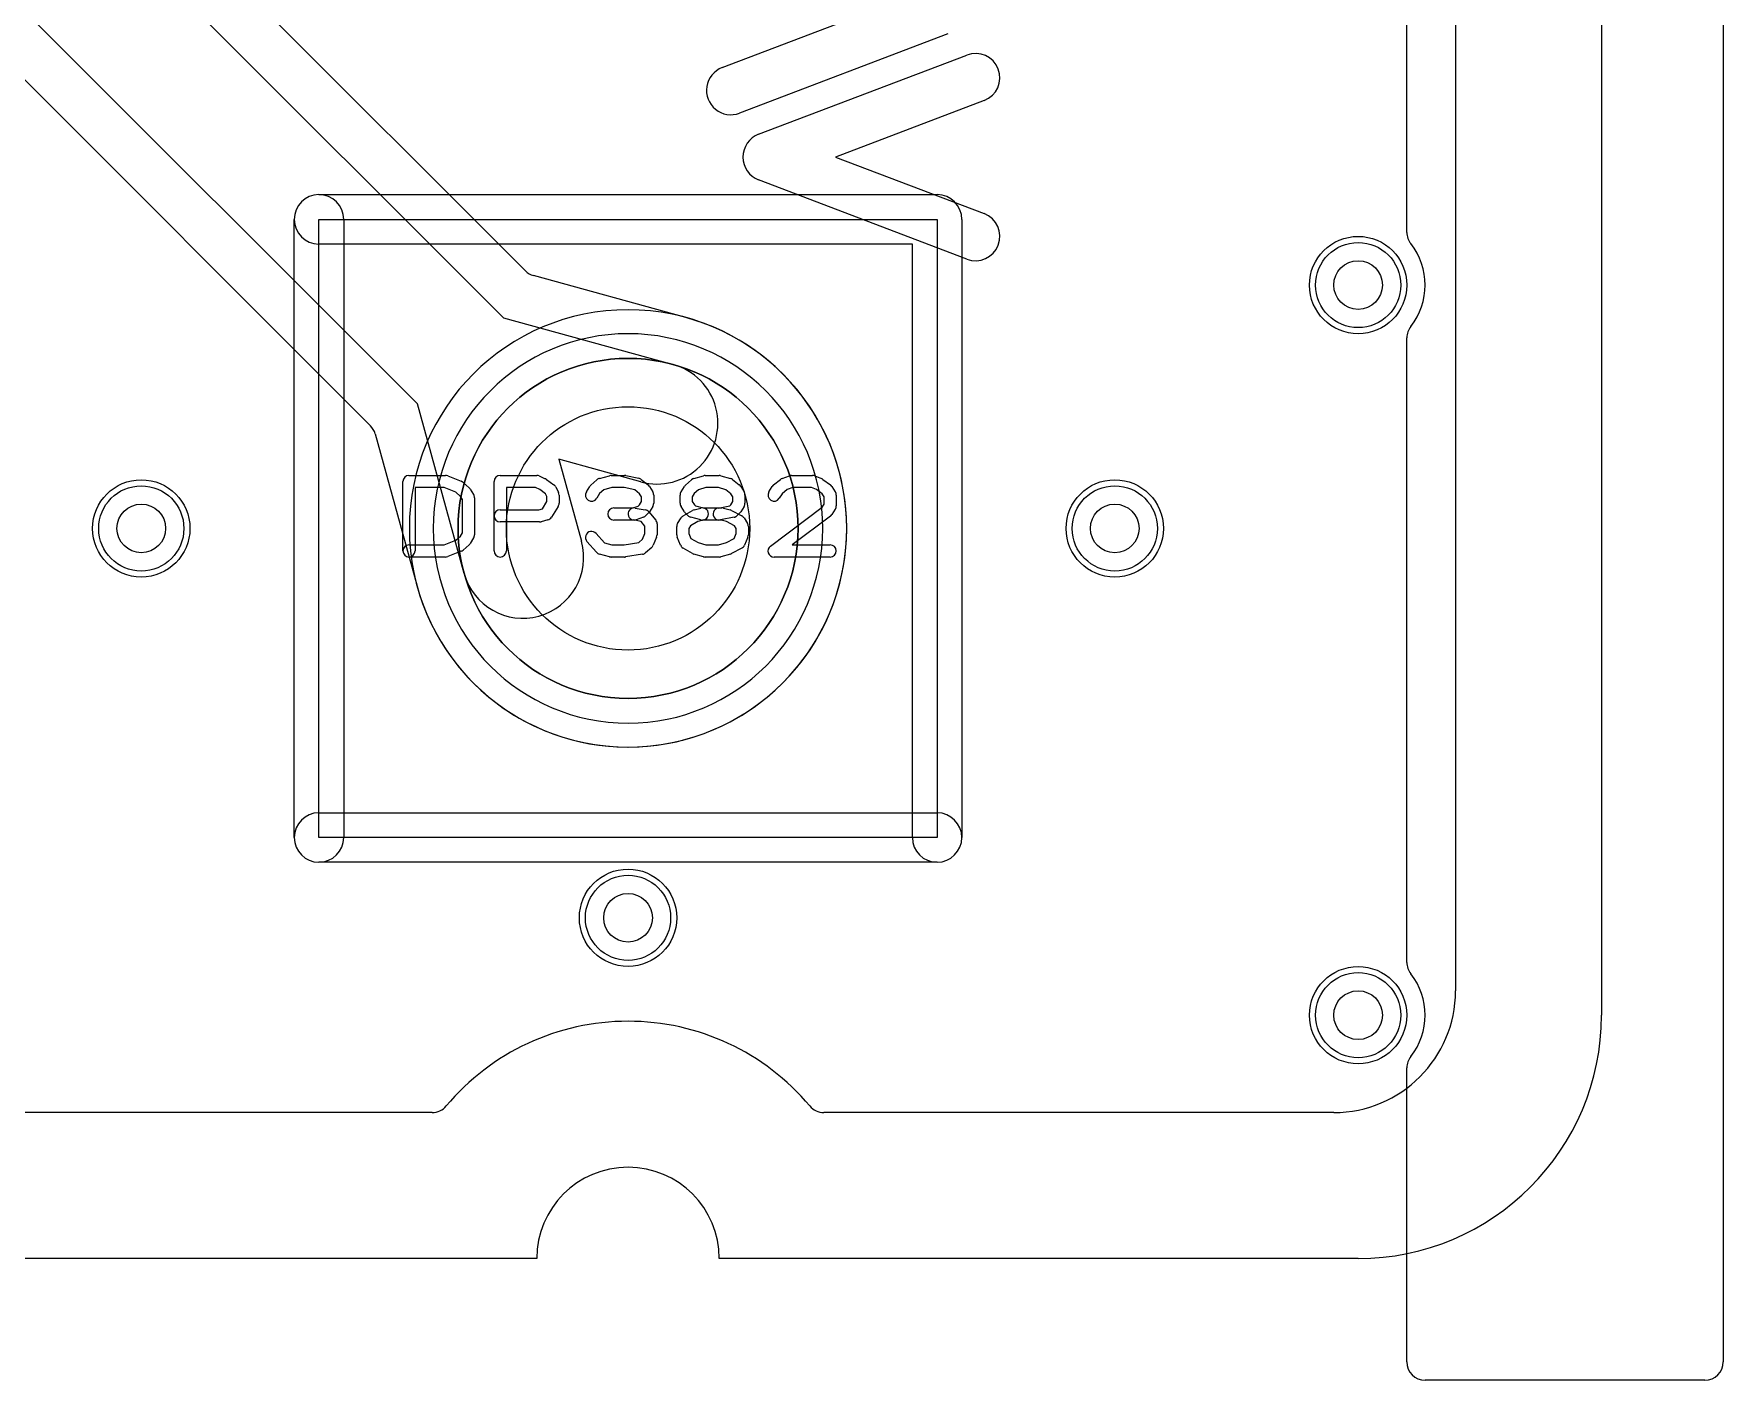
# Model space of a CAD drawing. Extents: x 0 to 20.5, y -0.5 to 20.
# Drawn here: x 13.56 to 20.5, y -0.5 to 5.03 of the extents above; entities that cross this region are included whole.
import ezdxf

# ---------------------------------------------------------------- set-up
doc = ezdxf.new("R2010")
doc.units = 0
for name, color, linetype in [('Hole', 1, 'CONTINUOUS'), ('L1', 3, 'CONTINUOUS'), ('L2', 3, 'CONTINUOUS'), ('L3', 3, 'CONTINUOUS'), ('L4', 3, 'CONTINUOUS'), ('Outline', 7, 'CONTINUOUS'), ('PartsArea-A', 111, 'CONTINUOUS'), ('PartsArea-B', 111, 'CONTINUOUS'), ('PartsSilk-A', 221, 'CONTINUOUS'), ('PartsSilk-B', 221, 'CONTINUOUS'), ('Resist-A', 2, 'CONTINUOUS'), ('Resist-B', 2, 'CONTINUOUS'), ('Silk-A', 140, 'CONTINUOUS'), ('Silk-B', 140, 'CONTINUOUS')]:
    doc.layers.add(name, color=color, linetype=linetype)

msp = doc.modelspace()

# ---------------------------------------------------------------- linework, layer by layer
at = {"layer": 'Hole'}
for centre, radius in [((19, 4), 0.1), ((16, 3), 0.5), ((14, 3), 0.1), ((18, 3), 0.1), ((16, 1.4), 0.1), ((19, 1), 0.1)]:
    msp.add_circle(centre, radius, dxfattribs=at)
at = {"layer": 'L1'}
for p, q in [((19.4, 14.53825), (19.4, 1.1)), ((15.19571, 0.6), (4.80429, 0.6)), ((18.9, 0.6), (16.80429, 0.6))]:
    msp.add_line(p, q, dxfattribs=at)
for centre, radius in [((19, 4), 0.2), ((16, 3), 0.6985), ((14, 3), 0.2), ((18, 3), 0.2), ((16, 1.4), 0.2), ((19, 1), 0.2)]:
    msp.add_circle(centre, radius, dxfattribs=at)
for centre, radius, start, end in [((16, 3), 0.89854, 90, -90), ((16, 3), 0.89854, -90, 90), ((18.9, 1.1), 0.5, -90, 0), ((16, 0), 0.975, 40.004809, 139.995191), ((15.19571, 0.675), 0.075, -90, -40.008032), ((16.80429, 0.675), 0.075, -139.991968, -90)]:
    msp.add_arc(centre, radius, start, end, dxfattribs=at)
at = {"layer": 'L2'}
for p, q in [((19.4, 14.53825), (19.4, 1.1)), ((15.19571, 0.6), (4.80429, 0.6)), ((18.9, 0.6), (16.80429, 0.6))]:
    msp.add_line(p, q, dxfattribs=at)
for centre in [(19, 4), (14, 3), (18, 3), (16, 1.4), (19, 1)]:
    msp.add_circle(centre, 0.2, dxfattribs=at)
for centre, radius, start, end in [((16, 3), 0.80004, 90, -90), ((16, 3), 0.80004, -90, 90), ((18.9, 1.1), 0.5, -90, 0), ((16, 0), 0.975, 40.004809, 139.995191), ((15.19571, 0.675), 0.075, -90, -40.008032), ((16.80429, 0.675), 0.075, -139.991968, -90)]:
    msp.add_arc(centre, radius, start, end, dxfattribs=at)
at = {"layer": 'L3'}
for p, q in [((19.4, 14.53825), (19.4, 1.1)), ((15.19571, 0.6), (4.80429, 0.6)), ((18.9, 0.6), (16.80429, 0.6))]:
    msp.add_line(p, q, dxfattribs=at)
for centre in [(19, 4), (14, 3), (18, 3), (16, 1.4), (19, 1)]:
    msp.add_circle(centre, 0.2, dxfattribs=at)
for centre, radius, start, end in [((16, 3), 0.80004, 90, -90), ((16, 3), 0.80004, -90, 90), ((18.9, 1.1), 0.5, -90, 0), ((16, 0), 0.975, 40.004809, 139.995191), ((15.19571, 0.675), 0.075, -90, -40.008032), ((16.80429, 0.675), 0.075, -139.991968, -90)]:
    msp.add_arc(centre, radius, start, end, dxfattribs=at)
at = {"layer": 'L4'}
for p, q in [((19.4, 14.53825), (19.4, 1.1)), ((15.57806, 4.0584), (5.95402, 13.68244)), ((6.12212, 12.24142), (14.9416, 3.42194)), ((10.67363, 8.67993), (15.48799, 3.86557)), ((15.13443, 3.51201), (10.32007, 8.32637)), ((16.23742, 3.8666), (15.61116, 4.03913)), ((15.48799, 3.86557), (16.18551, 3.67341)), ((15.32659, 2.81449), (15.13443, 3.51201)), ((14.96087, 3.38884), (15.13342, 2.76249)), ((16.05271, 3.19137), (15.71582, 3.28418)), ((15.71582, 3.28418), (15.80863, 2.94729)), ((15.19571, 0.6), (4.80429, 0.6)), ((18.9, 0.6), (16.80429, 0.6))]:
    msp.add_line(p, q, dxfattribs=at)
for centre, radius in [((19, 4), 0.2), ((16, 3), 0.6985), ((14, 3), 0.2), ((18, 3), 0.2), ((16, 1.4), 0.2), ((19, 1), 0.2)]:
    msp.add_circle(centre, radius, dxfattribs=at)
for centre, radius, start, end in [((15.63107, 4.11141), 0.07497, -135, -105.400568), ((16, 3), 0.89854, -164.667033, 74.672904), ((16.25733, 3.93888), 0.07497, -105.400568, -105.330194), ((16.11911, 3.43239), 0.25, -105.402658, 74.59786), ((14.88859, 3.36893), 0.07497, 15.400568, 45), ((15.56761, 2.88089), 0.25, -164.597342, 15.40214), ((15.06114, 2.74258), 0.07497, 15.330194, 15.400568), ((18.9, 1.1), 0.5, -90, 0), ((16, 0), 0.975, 40.004809, 139.995191), ((15.19571, 0.675), 0.075, -90, -40.008032), ((16.80429, 0.675), 0.075, -139.991968, -90)]:
    msp.add_arc(centre, radius, start, end, dxfattribs=at)
at = {"layer": 'Outline'}
for p, q in [((20, 15), (20, 1)), ((15.625, 0), (4.375, 0)), ((19, 0), (16.375, 0))]:
    msp.add_line(p, q, dxfattribs=at)
for centre, radius, start, end in [((19, 1), 1, -90, 0), ((16, 0), 0.375, 0, 180)]:
    msp.add_arc(centre, radius, start, end, dxfattribs=at)
at = {"layer": 'PartsArea-A'}
for p, q in [((14.73, 4.27), (17.27, 4.27)), ((14.73, 1.73), (14.73, 4.27)), ((17.27, 4.27), (17.27, 1.73)), ((17.27, 1.73), (14.73, 1.73))]:
    msp.add_line(p, q, dxfattribs=at)
at = {"layer": 'PartsArea-B'}
for start, end in [(0, 180), (180, 0)]:
    msp.add_arc((16, 3), 0.6985, start, end, dxfattribs=at)
at = {"layer": 'PartsSilk-A'}
for p, q in [((16.38662, 4.89345), (16.99688, 5.12593)), ((17.31338, 5.03248), (16.45782, 4.70655)), ((14.73, 4.3716), (17.27, 4.3716)), ((14.6284, 1.73), (14.6284, 4.27)), ((14.8316, 4.27), (14.8316, 1.73)), ((17.3716, 4.27), (17.3716, 1.73)), ((17.1684, 4.1684), (14.73, 4.1684)), ((17.1684, 1.73), (17.1684, 4.1684)), ((15.1, 3.21759), (15.25, 3.21759)), ((15.25928, 3.2158), (15.31484, 3.19358)), ((15.475, 3.21759), (15.625, 3.21759)), ((15.63515, 3.21544), (15.66015, 3.20433)), ((15.6647, 3.2017), (15.69526, 3.17948)), ((15.84728, 3.17795), (15.87228, 3.20017)), ((15.88245, 3.20564), (15.92412, 3.21675)), ((15.93056, 3.21759), (15.98611, 3.21759)), ((15.99126, 3.21705), (16.04404, 3.20594)), ((16.05451, 3.201), (16.08229, 3.17878)), ((16.23617, 3.17795), (16.26117, 3.20017)), ((16.27091, 3.20552), (16.3098, 3.21663)), ((16.31667, 3.21759), (16.375, 3.21759)), ((16.38187, 3.21663), (16.42076, 3.20552)), ((16.42951, 3.201), (16.45729, 3.17878)), ((16.59827, 3.17878), (16.62605, 3.201)), ((16.63313, 3.20497), (16.66368, 3.21608)), ((16.67222, 3.21759), (16.75833, 3.21759)), ((16.76761, 3.2158), (16.79539, 3.20469)), ((16.80081, 3.2017), (16.83137, 3.17948)), ((15.075, 2.90741), (15.075, 3.19259)), ((15.24519, 3.16759), (15.125, 3.16759)), ((15.125, 3.16759), (15.125, 2.90741)), ((15.29222, 3.14878), (15.24519, 3.16759)), ((15.31126, 3.13185), (15.29222, 3.14878)), ((15.31944, 3.11876), (15.31126, 3.13185)), ((15.32217, 3.18906), (15.34717, 3.16684)), ((15.35176, 3.16139), (15.36564, 3.13917)), ((15.36944, 3.12593), (15.36944, 2.97407)), ((15.45, 2.90741), (15.45, 3.19259)), ((15.6197, 3.16759), (15.5, 3.16759)), ((15.5, 3.16759), (15.5, 2.90741)), ((15.63743, 3.15971), (15.6197, 3.16759)), ((15.66093, 3.14263), (15.63743, 3.15971)), ((15.66667, 3.13114), (15.66093, 3.14263)), ((15.66667, 3.11087), (15.66667, 3.13114)), ((15.70292, 3.17044), (15.71403, 3.14822)), ((15.71667, 3.13704), (15.71667, 3.1037)), ((15.8288, 3.15029), (15.84269, 3.17251)), ((15.88318, 3.14296), (15.8712, 3.12379)), ((15.90106, 3.15885), (15.88318, 3.14296)), ((15.93384, 3.16759), (15.90106, 3.15885)), ((15.98351, 3.16759), (15.93384, 3.16759)), ((16.02792, 3.15824), (15.98351, 3.16759)), ((16.04773, 3.1424), (16.02792, 3.15824)), ((16.05556, 3.12987), (16.04773, 3.1424)), ((16.05556, 3.11087), (16.05556, 3.12987)), ((16.08787, 3.17251), (16.10176, 3.15029)), ((16.10556, 3.13704), (16.10556, 3.1037)), ((16.21389, 3.1037), (16.21389, 3.13704)), ((16.21769, 3.15029), (16.23158, 3.17251)), ((16.27207, 3.14296), (16.26389, 3.12987)), ((16.26389, 3.12987), (16.26389, 3.11087)), ((16.29013, 3.15901), (16.27207, 3.14296)), ((16.32017, 3.16759), (16.29013, 3.15901)), ((16.3715, 3.16759), (16.32017, 3.16759)), ((16.4022, 3.15882), (16.3715, 3.16759)), ((16.42273, 3.1424), (16.4022, 3.15882)), ((16.43056, 3.12987), (16.42273, 3.1424)), ((16.43056, 3.11087), (16.43056, 3.12987)), ((16.46287, 3.17251), (16.47676, 3.15029)), ((16.48056, 3.13704), (16.48056, 3.1037)), ((16.5788, 3.15029), (16.59269, 3.17251)), ((16.63283, 3.1424), (16.6212, 3.12379)), ((16.65408, 3.15939), (16.63283, 3.1424)), ((16.67662, 3.16759), (16.65408, 3.15939)), ((16.75352, 3.16759), (16.67662, 3.16759)), ((16.77393, 3.15943), (16.75352, 3.16759)), ((16.79804, 3.14189), (16.77393, 3.15943)), ((16.80556, 3.12987), (16.79804, 3.14189)), ((16.80556, 3.09976), (16.80556, 3.12987)), ((16.83787, 3.17251), (16.85176, 3.15029)), ((16.85556, 3.13704), (16.85556, 3.09259)), ((15.31944, 2.98124), (15.31944, 3.11876)), ((15.475, 3.07685), (15.63283, 3.07685)), ((15.63283, 3.07685), (15.64792, 3.08087)), ((15.64792, 3.08087), (15.66667, 3.11087)), ((15.71287, 3.09045), (15.68509, 3.04601)), ((15.94167, 3.08426), (16.0206, 3.08426)), ((16.0206, 3.08426), (16.0418, 3.09197)), ((16.02938, 3.08387), (16.07105, 3.07646)), ((16.0418, 3.09197), (16.04698, 3.09715)), ((16.04698, 3.09715), (16.05556, 3.11087)), ((16.08435, 3.0638), (16.07324, 3.05269)), ((16.08588, 3.06785), (16.11365, 3.03452)), ((16.10176, 3.09045), (16.08787, 3.06823)), ((16.23158, 3.06823), (16.21769, 3.09045)), ((16.22649, 3.05134), (16.26538, 3.07356)), ((16.24621, 3.05269), (16.2351, 3.0638)), ((16.26389, 3.11087), (16.27247, 3.09715)), ((16.27134, 3.07601), (16.29912, 3.08342)), ((16.27247, 3.09715), (16.27682, 3.0928)), ((16.27682, 3.0928), (16.30884, 3.08426)), ((16.30884, 3.08426), (16.38611, 3.08426)), ((16.3701, 3.08377), (16.41824, 3.0934)), ((16.39255, 3.08342), (16.42033, 3.07601)), ((16.41824, 3.0934), (16.42198, 3.09715)), ((16.42198, 3.09715), (16.43056, 3.11087)), ((16.42565, 3.07391), (16.46732, 3.05169)), ((16.45935, 3.0638), (16.44824, 3.05269)), ((16.47676, 3.09045), (16.46287, 3.06823)), ((16.58497, 2.92739), (16.79793, 3.08756)), ((16.79793, 3.08756), (16.80556, 3.09976)), ((16.85176, 3.07934), (16.83787, 3.05712)), ((15.63611, 3.02685), (15.475, 3.02685)), ((15.67033, 3.0351), (15.64255, 3.02769)), ((16.025, 3.03426), (15.94167, 3.03426)), ((16.05331, 3.02883), (16.02062, 3.03465)), ((16.0641, 3.04687), (16.03354, 3.03576)), ((16.06944, 3.00947), (16.05331, 3.02883)), ((16.06944, 2.97907), (16.06944, 3.00947)), ((16.11944, 3.01852), (16.11944, 2.97407)), ((16.2, 2.97407), (16.2, 3.00741)), ((16.2038, 3.02066), (16.21769, 3.04288)), ((16.25675, 3.01104), (16.25, 3.00024)), ((16.25, 3.00024), (16.25, 2.97907)), ((16.28736, 3.02853), (16.25675, 3.01104)), ((16.29912, 3.0351), (16.25745, 3.04621)), ((16.312, 3.0351), (16.28736, 3.02853)), ((16.38283, 3.03426), (16.30556, 3.03426)), ((16.43546, 3.04586), (16.3799, 3.03475)), ((16.40467, 3.02844), (16.38283, 3.03426)), ((16.4379, 3.01072), (16.40467, 3.02844)), ((16.44444, 3.00024), (16.4379, 3.01072)), ((16.44444, 2.97907), (16.44444, 3.00024)), ((16.47676, 3.04287), (16.49064, 3.02065)), ((16.49444, 3.00741), (16.49444, 2.97407)), ((16.8317, 3.05039), (16.67483, 2.93241)), ((15.1, 2.93241), (15.24519, 2.93241)), ((15.24519, 2.93241), (15.29222, 2.95122)), ((15.29222, 2.95122), (15.31126, 2.96815)), ((15.31126, 2.96815), (15.31944, 2.98124)), ((15.34717, 2.93316), (15.32217, 2.91094)), ((15.36564, 2.96083), (15.35176, 2.93861)), ((15.87008, 2.90206), (15.83119, 2.9465)), ((15.86881, 2.97942), (15.90269, 2.94071)), ((15.90269, 2.94071), (15.93384, 2.93241)), ((15.93384, 2.93241), (15.98412, 2.93241)), ((15.98412, 2.93241), (16.04441, 2.94205)), ((16.04441, 2.94205), (16.05968, 2.95563)), ((16.05968, 2.95563), (16.06944, 2.97907)), ((16.09717, 2.92205), (16.07217, 2.89983)), ((16.11752, 2.96446), (16.10364, 2.93113)), ((16.21581, 2.93112), (16.20192, 2.96445)), ((16.26538, 2.89681), (16.22649, 2.91903)), ((16.25, 2.97907), (16.25869, 2.95822)), ((16.25869, 2.95822), (16.28756, 2.94173)), ((16.28756, 2.94173), (16.32017, 2.93241)), ((16.32017, 2.93241), (16.3715, 2.93241)), ((16.3715, 2.93241), (16.40447, 2.94183)), ((16.40447, 2.94183), (16.43592, 2.9586)), ((16.46732, 2.91868), (16.42565, 2.89646)), ((16.43592, 2.9586), (16.44444, 2.97907)), ((16.49252, 2.96446), (16.47864, 2.93113)), ((16.67483, 2.93241), (16.83056, 2.93241)), ((15.25, 2.88241), (15.1, 2.88241)), ((15.31484, 2.90642), (15.25928, 2.8842)), ((15.92412, 2.88325), (15.88245, 2.89436)), ((15.98611, 2.88241), (15.93056, 2.88241)), ((16.05951, 2.89383), (15.99006, 2.88272)), ((16.3098, 2.88337), (16.27091, 2.89448)), ((16.375, 2.88241), (16.31667, 2.88241)), ((16.42076, 2.89448), (16.38187, 2.88337)), ((16.83056, 2.88241), (16.6, 2.88241)), ((14.73, 1.8316), (17.27, 1.8316)), ((17.27, 1.6284), (14.73, 1.6284))]:
    msp.add_line(p, q, dxfattribs=at)
for centre, radius, start, end in [((16.42222, 4.8), 0.1, 110.854458, -69.145403), ((14.73, 4.27), 0.1016, 90, -90), ((14.73, 4.27), 0.1016, 0, 180), ((17.27, 4.27), 0.1016, 0, 90), ((15.1, 3.19259), 0.025, 90, 180), ((15.25, 3.19259), 0.025, 68.207103, 90), ((15.30556, 3.17037), 0.025, 48.372169, 68.202147), ((15.475, 3.19259), 0.025, 90, 180), ((15.625, 3.19259), 0.025, 66.049145, 90), ((15.65, 3.18148), 0.025, 53.982737, 66.039637), ((15.88889, 3.18148), 0.025, 104.925513, 131.630694), ((15.93056, 3.19259), 0.025, 90, 104.92885), ((15.98611, 3.19259), 0.025, 78.110161, 90), ((16.03889, 3.18148), 0.025, 51.333033, 78.112983), ((16.27778, 3.18148), 0.025, 105.948544, 131.62783), ((16.31667, 3.19259), 0.025, 90, 105.948544), ((16.375, 3.19259), 0.025, 74.051456, 90), ((16.41389, 3.18148), 0.025, 51.333033, 74.051456), ((16.64167, 3.18148), 0.025, 109.97919, 128.654777), ((16.67222, 3.19259), 0.025, 90, 109.984612), ((16.75833, 3.19259), 0.025, 68.207103, 90), ((16.78611, 3.18148), 0.025, 53.982737, 68.202147), ((15.33056, 3.14815), 0.025, 31.985944, 48.369306), ((15.34444, 3.12593), 0.025, 0, 31.991474), ((15.68056, 3.15926), 0.025, 26.565051, 53.979316), ((15.69167, 3.13704), 0.025, 0, 26.565051), ((15.85, 3.13704), 0.025, 147.994617, -32.010019), ((15.86389, 3.15926), 0.025, 131.627831, 147.989981), ((16.06667, 3.15926), 0.025, 32.005383, 51.345223), ((16.08056, 3.13704), 0.025, 0, 32.010019), ((16.23889, 3.13704), 0.025, 147.994617, 180), ((16.25278, 3.15926), 0.025, 131.627831, 147.994617), ((16.44167, 3.15926), 0.025, 32.005383, 51.333033), ((16.45556, 3.13704), 0.025, 0, 32.005383), ((16.6, 3.13704), 0.025, 147.994617, -32.010019), ((16.61389, 3.15926), 0.025, 128.666967, 147.989981), ((16.81667, 3.15926), 0.025, 32.005383, 53.979316), ((16.83056, 3.13704), 0.025, 0, 32.010019), ((15.475, 3.05185), 0.025, 90, -90), ((15.69167, 3.1037), 0.025, -32.005383, 0), ((15.94167, 3.05926), 0.025, 90, -90), ((16.025, 3.05926), 0.025, 79.908369, -100.083264), ((16.06667, 3.05185), 0.025, 39.790899, 79.916736), ((16.06667, 3.08148), 0.025, -45, -32.010019), ((16.08056, 3.1037), 0.025, -32.005383, 0), ((16.23889, 3.1037), 0.025, 180, -147.994617), ((16.25278, 3.08148), 0.025, -147.994617, -135), ((16.27778, 3.05185), 0.025, 104.925513, 119.741708), ((16.30556, 3.05926), 0.025, -75.074487, 104.935268), ((16.375, 3.05926), 0.025, 101.305437, -78.692051), ((16.38611, 3.05926), 0.025, 75.074487, 90), ((16.41389, 3.05185), 0.025, 61.938299, 75.064732), ((16.44167, 3.08148), 0.025, -45, -32.005383), ((16.45556, 3.1037), 0.025, -32.005383, 0), ((16.81667, 3.07037), 0.025, -53.047603, -32.010019), ((16.83056, 3.09259), 0.025, -32.005383, 0), ((15.63611, 3.05185), 0.025, -90, -75.064732), ((15.66389, 3.05926), 0.025, -75.074487, -32.010019), ((15.85, 2.96296), 0.025, 41.188082, -138.810424), ((16.025, 3.05926), 0.025, -90, -70.02141), ((16.05556, 3.07037), 0.025, -70.02864, -45), ((16.09444, 3.01852), 0.025, 0, 39.800498), ((16.225, 3.00741), 0.025, 147.994617, 180), ((16.23889, 3.02963), 0.025, 119.733511, 147.989981), ((16.26389, 3.07037), 0.025, -135, -104.925513), ((16.30556, 3.05926), 0.025, -104.925513, -90), ((16.43056, 3.07037), 0.025, -78.694563, -45), ((16.45556, 3.02963), 0.025, 31.985944, 61.931795), ((16.46944, 3.00741), 0.025, 0, 31.991474), ((15.1, 2.90741), 0.025, 90, -90), ((15.33056, 2.95185), 0.025, -48.372169, -31.991474), ((15.34444, 2.97407), 0.025, -31.985944, 0), ((16.08056, 2.94074), 0.025, -48.372169, -22.608878), ((16.09444, 2.97407), 0.025, -22.605762, 0), ((16.225, 2.97407), 0.025, 180, -157.376473), ((16.23889, 2.94074), 0.025, -157.373085, -119.741708), ((16.45556, 2.94074), 0.025, -61.938299, -22.608878), ((16.46944, 2.97407), 0.025, -22.605762, 0), ((16.6, 2.90741), 0.025, 126.952397, -90), ((16.83056, 2.90741), 0.025, -90, 90), ((15.1, 2.90741), 0.025, 180, 0), ((15.25, 2.90741), 0.025, -90, -68.202147), ((15.30556, 2.92963), 0.025, -68.207103, -48.369306), ((15.475, 2.90741), 0.025, 180, 0), ((15.88889, 2.91852), 0.025, -138.811918, -104.92885), ((15.93056, 2.90741), 0.025, -104.925513, -90), ((15.98611, 2.90741), 0.025, -90, -80.911332), ((16.05556, 2.91852), 0.025, -80.910628, -48.369306), ((16.27778, 2.91852), 0.025, -119.733511, -105.94345), ((16.31667, 2.90741), 0.025, -105.948544, -90), ((16.375, 2.90741), 0.025, -90, -74.05655), ((16.41389, 2.91852), 0.025, -74.051456, -61.931795), ((14.73, 1.73), 0.1016, 90, -90), ((17.27, 1.73), 0.1016, -90, 90), ((14.73, 1.73), 0.1016, 180, 0), ((17.27, 1.73), 0.1016, 180, 0)]:
    msp.add_arc(centre, radius, start, end, dxfattribs=at)
at = {"layer": 'PartsSilk-B'}
for p, q in [((16.53662, 4.61938), (17.39218, 4.9453)), ((17.46338, 4.7584), (16.85312, 4.52593)), ((16.85312, 4.52593), (17.46338, 4.29345)), ((17.39218, 4.10655), (16.53662, 4.43248))]:
    msp.add_line(p, q, dxfattribs=at)
for centre, start, end in [((17.42778, 4.85185), -69.145542, 110.854012), ((16.57222, 4.52593), 110.854458, -110.854597), ((17.42778, 4.2), -110.854458, 69.145403)]:
    msp.add_arc(centre, 0.1, start, end, dxfattribs=at)
at = {"layer": 'Resist-A'}
for centre, radius in [((19, 4), 0.175), ((16, 3), 0.6985), ((14, 3), 0.175), ((18, 3), 0.175), ((16, 1.4), 0.175), ((19, 1), 0.175)]:
    msp.add_circle(centre, radius, dxfattribs=at)
at = {"layer": 'Resist-B'}
for centre, radius in [((19, 4), 0.175), ((16, 3), 0.6985), ((14, 3), 0.175), ((18, 3), 0.175), ((16, 1.4), 0.175), ((19, 1), 0.175)]:
    msp.add_circle(centre, radius, dxfattribs=at)
at = {"layer": 'Silk-A'}
for p, q in [((20.5, 14.425), (20.5, -0.425)), ((19.2, 4.21651), (19.2, 6.78349)), ((16.38662, 4.89345), (16.99688, 5.12593)), ((17.31338, 5.03248), (16.45782, 4.70655)), ((19.2, 1.21651), (19.2, 3.78349)), ((19.2, -0.425), (19.2, 0.78349)), ((20.425, -0.5), (19.275, -0.5))]:
    msp.add_line(p, q, dxfattribs=at)
for centre, radius, start, end in [((16.42222, 4.8), 0.1, 110.854458, -69.145403), ((19.275, 4.21651), 0.075, 180, -141.783994), ((19, 4), 0.275, -38.213046, 38.213046), ((19.275, 3.78349), 0.075, 141.783994, 180), ((19.275, 1.21651), 0.075, 180, -141.783994), ((19, 1), 0.275, -38.213046, 38.213046), ((19.275, 0.78349), 0.075, 141.783994, 180), ((19.275, -0.425), 0.075, 180, -90), ((20.425, -0.425), 0.075, -90, 0)]:
    msp.add_arc(centre, radius, start, end, dxfattribs=at)
at = {"layer": 'Silk-B'}
for p, q in [((16.53662, 4.61938), (17.39218, 4.9453)), ((17.46338, 4.7584), (16.85312, 4.52593)), ((16.85312, 4.52593), (17.46338, 4.29345)), ((17.39218, 4.10655), (16.53662, 4.43248))]:
    msp.add_line(p, q, dxfattribs=at)
for centre, start, end in [((17.42778, 4.85185), -69.145542, 110.854012), ((16.57222, 4.52593), 110.854458, -110.854597), ((17.42778, 4.2), -110.854458, 69.145403)]:
    msp.add_arc(centre, 0.1, start, end, dxfattribs=at)

doc.saveas('drawing.dxf')
